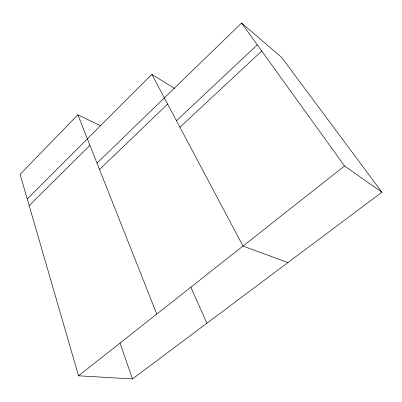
<?xml version="1.0" encoding="UTF-8"?>
<svg xmlns="http://www.w3.org/2000/svg" width="402" height="402" viewBox="0 0 402 402"><rect width="100%" height="100%" fill="white"/><g stroke="black" fill="none" stroke-linecap="round" stroke-linejoin="round"><path stroke-width="0.6" d="M100.49 125.695L77.862 114.796L20.1 174.332L78.541 375.795L132.449 378.955L381.9 192.216L281.646 57.421L241.587 23.045L97.003 163.137M27.241 198.955L151.871 74.36L174.584 88.485M29.175 205.613L89.958 145.348M99.525 169.513L167.634 104.068M176.483 120.736L257.275 44.823M179.935 127.243L261.757 51.044M78.541 375.795L344.534 165.971L381.9 192.216M287.922 262.566L242.994 246.069L151.871 74.36M241.587 23.045L344.534 165.971M190.834 287.199L206.919 323.208M77.862 114.796L156.77 314.083M119.992 342.811L132.449 378.955"/></g></svg>
